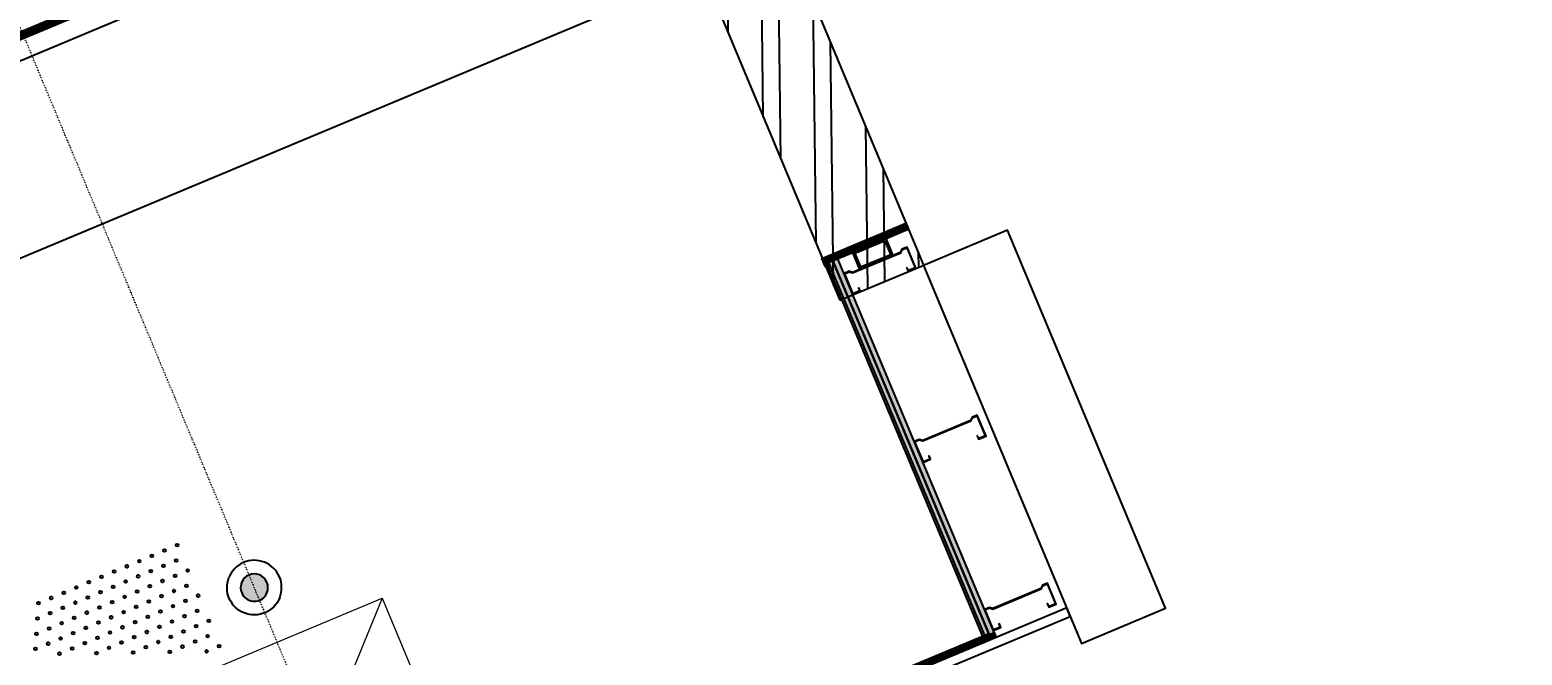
# Model space of a CAD drawing. Header units: millimetres. Extents: x 712803 to 922331, y -1382701 to -1225629.
# Drawn here: x 789080 to 792359, y -1314282 to -1312909 of the extents above; entities that cross this region are included whole.
import ezdxf

# ---------------------------------------------------------------- set-up
doc = ezdxf.new("R2010")
doc.units = ezdxf.units.MM
doc.header["$LTSCALE"] = 10
doc.header["$MEASUREMENT"] = 0
for name, pattern in [('ACAD_ISO07W100', [3, 0, -3]), ('CENTER', [50.8, 31.75, -6.35, 6.35, -6.35]), ('HIDDEN', [0.375, 0.25, -0.125])]:
    doc.linetypes.add(name, pattern=pattern)
for name, color, linetype in [('AM_8', 7, 'Continuous'), ('A—墙体', 8, 'Continuous'), ('HATCH', 8, 'Continuous'), ('I—平顶—分格线', 8, 'Continuous'), ('I—平顶—喷淋', 21, 'Continuous'), ('I—平顶—填充01(线状)', 8, 'Continuous'), ('I—平顶—检修口', 144, 'Continuous'), ('I—平顶—设备定位尺寸标注', 232, 'Continuous'), ('I—平顶—造型', 122, 'Continuous'), ('I—装饰—中粗', 4, 'Continuous'), ('I—装饰—中线', 70, 'Continuous'), ('I—装饰—填充03(灰度)', 250, 'Continuous'), ('I—装饰—尺寸标注', 232, 'Continuous'), ('I—装饰—细线', 144, 'Continuous'), ('TSC_lighting', 52, 'Continuous')]:
    doc.layers.add(name, color=color, linetype=linetype)
doc.styles.add('ARIAL', font='arial.ttf')
doc.dimstyles.new('XD30', dxfattribs={"dimscale": 30, "dimtxt": 2.5, "dimasz": 1, "dimexe": 1, "dimexo": 1, "dimgap": 0.8, "dimtad": 1, "dimdec": 0, "dimrnd": 5, "dimdsep": 46, "dimtxsty": 'ARIAL', "dimblk1": 'ARCHTICK', "dimblk2": 'ARCHTICK', "dimsah": 1, "dimcen": -0.9, "dimdle": 1, "dimclrd": 256, "dimclre": 256, "dimclrt": 40, "dimaunit": 1, "dimadec": 0, "dimazin": 0, "dimtfac": 0.35, "dimtdec": 0, "dimtix": 1, "dimtmove": 2, "dimatfit": 3, "dimldrblk": 'ARCHTICK', "dimfxl": 0, "dimtvp": 0.8, "dimtolj": 1, "dimtzin": 0, "dimarcsym": 0})

# ---------------------------------------------------------------- blocks, each defined once
blk = doc.blocks.new('_ArchTick')
at = {"color": 0, "linetype": 'ByBlock', "const_width": 0.15}
blk.add_lwpolyline([(-0.5, -0.5), (0.5, 0.5)], dxfattribs=at)
blk = doc.blocks.new('*D1586')
at = {"layer": 'Defpoints', "color": 0, "ltscale": 50, "transparency": 16777216}
for p in [(712802.6, -1325596.1, 277.1), (794966.1, -1327810.6, 276.8), (794557.8, -1327981.3)]:
    blk.add_point(p, dxfattribs=at)
at = {"layer": 'I—装饰—尺寸标注', "lineweight": -2, "ltscale": 50, "transparency": 16777216}
for p, q in [((781408, -1296915.4), (781574.1, -1296846)), ((781534.8, -1296829.9), (794569.3, -1328009)), ((794673.4, -1327932.9), (794530.1, -1327992.9))]:
    blk.add_line(p, q, dxfattribs=at)
at = {"layer": 'I—装饰—尺寸标注', "lineweight": -2, "ltscale": 50, "transparency": 16777216, "xscale": 30, "yscale": 30, "zscale": 30}
for p, rotation in [((781546.4, -1296857.5), 112.6875065896419), ((794557.8, -1327981.3), 292.6875065896419)]:
    blk.add_blockref('_ArchTick', p, dxfattribs=dict(at, rotation=rotation))
at = {"layer": 'I—装饰—尺寸标注', "color": 40, "ltscale": 50, "transparency": 16777216, "insert": (788109.6, -1312395.4), "char_height": 75, "attachment_point": 5, "rotation": 292.6875, "style": 'ARIAL'}
blk.add_mtext('\\A1;33735', dxfattribs=at)
blk = doc.blocks.new('上下喷1111')
h = blk.add_hatch(color=256)
h.dxf.hatch_style = 1
edge = h.paths.add_edge_path()
edge.add_arc((0, 0), 0.5, 0, 180)
edge.add_arc((0, 0), 0.5, 180, 360)
at = {"elevation": 0}
for points in [[(-1, 0, -1), (1, 0, 0.084041)], [(-1, 0, 1), (1, 0, -0.084041)]]:
    blk.add_lwpolyline(points, format="xyb", dxfattribs=at)
blk.add_lwpolyline([(0.5, 0, 1), (-0.5, 0, 1)], format="xyb", close=True, dxfattribs=at)
blk = doc.blocks.new('30-1')
at = {"layer": 'I—平顶—分格线'}
for centre in [(-350, -55.6), (-320, -55.6), (-290, -55.6), (-260, -55.6), (-230, -55.6), (-200, -55.6), (-170, -55.6), (-140, -55.6), (-110, -55.6), (-80, -55.6), (-50, -55.6), (-20, -55.6), (-365, -85.6), (-335, -85.6), (-305, -85.6), (-275, -85.6), (-245, -85.6), (-215, -85.6), (-185, -85.6), (-155, -85.6), (-125, -85.6), (-95, -85.6), (-65, -85.6), (-35, -85.6), (-380, -115.6), (-350, -115.6), (-320, -115.6), (-290, -115.6), (-260, -115.6), (-230, -115.6), (-200, -115.6), (-170, -115.6), (-140, -115.6), (-110, -115.6), (-80, -115.6), (-50, -115.6), (-20, -115.6), (-395, -145.6), (-365, -145.6), (-335, -145.6), (-305, -145.6), (-275, -145.6), (-245, -145.6), (-215, -145.6), (-185, -145.6), (-155, -145.6), (-125, -145.6), (-95, -145.6), (-65, -145.6), (-35, -145.6), (-350, -175.6), (-320, -175.6), (-290, -175.6), (-260, -175.6), (-230, -175.6), (-200, -175.6), (-170, -175.6), (-140, -175.6), (-110, -175.6), (-80, -175.6), (-50, -175.6), (-20, -175.6), (-275, -205.6), (-245, -205.6), (-215, -205.6), (-185, -205.6), (-155, -205.6), (-125, -205.6), (-95, -205.6), (-65, -205.6), (-35, -205.6), (-200, -235.6), (-170, -235.6), (-140, -235.6), (-110, -235.6), (-80, -235.6), (-50, -235.6), (-20, -235.6), (-125, -265.6), (-95, -265.6), (-65, -265.6), (-50, -295.6), (-35, -265.6), (-20, -295.6)]:
    blk.add_circle(centre, 3, dxfattribs=at)

msp = doc.modelspace()

# ---------------------------------------------------------------- hatches: boundary and pattern name
at = {"extrusion": (0.000109945, 4.5974e-05, 1)}
h = msp.add_hatch(dxfattribs=at)
h.set_pattern_fill('ANSI32', color=8, angle=-247.3056)
h.set_pattern_definition([(157.694395, (801492.862, -1325543.383), (-3.615182, -8.812269), []), (157.694395, (801491.13, -1325539.241), (-3.615182, -8.812269), [])])
h.paths.add_polyline_path([(790959.2, -1313372.5), (790892.8, -1313400.3), (790905.2, -1313429.8), (790971.6, -1313402)], flags=16)
h.paths.add_polyline_path([(790961.4, -1313367.3), (790887.6, -1313398.1), (790903, -1313435), (790976.8, -1313404.2)])
at = {"layer": 'AM_8', "extrusion": (0.000109945, 4.5974e-05, 1)}
h = msp.add_hatch(dxfattribs=at)
h.set_pattern_fill('CORK', color=8, angle=-157.3056)
h.set_pattern_definition([(202.6943953, (847260.954, -1451303.3342), (1.224965156, -2.929178275), []), (337.694395, (847258.877, -1451302.482), (3.4084277, 8.30829045), [4.49013, -4.49013]), (337.694395, (847258.145, -1451302.788), (3.4084277, 8.30829045), [4.49013, -4.49013]), (337.694395, (847257.412, -1451303.095), (3.4084277, 8.30829045), [4.49013, -4.49013])])
h.paths.add_polyline_path([(791198.5, -1314232.2), (791203.1, -1314243.3), (791010.8, -1314323.8), (791006.2, -1314312.7)])
at = {"layer": 'I—平顶—填充01(线状)'}
h = msp.add_hatch(dxfattribs=at)
h.set_pattern_fill('ANSI32', color=256, scale=300, angle=23)
h.set_pattern_definition([(90.69066, (779074.36, -1301389.27), (-112.4918, -1.3561), []), (90.69066, (779111.4, -1301351.33), (-112.4918, -1.3561), [])])
h.paths.add_polyline_path([(785452.9, -1315763.1), (785268.6, -1315840.2), (781331.2, -1306425.3), (781515.7, -1306348.2)])
h.paths.add_polyline_path([(790859.5, -1313502.7), (791044.2, -1313425.5), (787476.5, -1304892.6), (787292.9, -1304969.4)])
h.paths.add_polyline_path([(778886, -1300055.9), (778701.6, -1300133), (776757, -1295482), (776940.6, -1295405.2)])
at = {"layer": 'I—装饰—填充03(灰度)', "extrusion": (0.000109945, 4.5974e-05, 1)}
h = msp.add_hatch(dxfattribs=at)
h.set_pattern_fill('CORK', color=250, angle=-157.3056)
h.set_pattern_definition([(202.694395, (794158.0415, -1327752.9174), (1.22496516, -2.9291783), []), (337.694395, (794155.964, -1327752.065), (3.4084277, 8.3082905), [4.49013, -4.49013]), (337.694395, (794155.232, -1327752.3715), (3.4084277, 8.3082905), [4.49013, -4.49013]), (337.694395, (794154.5, -1327752.678), (3.4084277, 8.3082905), [4.49013, -4.49013])])
h.paths.add_polyline_path([(790993.5, -1313353.8), (791010.3, -1313346.8), (791005.7, -1313335.8), (790823, -1313412.1), (790827.6, -1313423.2), (790848.9, -1313414.3), (790944.4, -1313374.4), (790990.5, -1313355.1)])
h = msp.add_hatch(dxfattribs=at)
h.set_pattern_fill('AR-SAND', color=256, scale=0.1, angle=-247.3056)
h.set_pattern_definition([(150.194395, (786875.148, -1372487.2436), (-4.45347652, -2.0358486), [0, -3.8608, 0, -4.318, 0, -4.1275]), (120.194395, (786875.148, -1372487.2436), (-8.347587, 1.3815687), [0, -2.0828, 0, -3.4798, 0, -1.3335]), (80.194395, (786876.3534, -1372490.126), (-3.06503264, 7.29195958), [0, -1.27, 0, -4.572, 0, -5.969]), (70.194395, (786876.3534, -1372490.126), (-5.0026135, 6.1842908), [0, -0.635, 0, -2.9972, 0, -3.429])])
h.paths.add_polyline_path([(790835, -1313420.1), (791177.6, -1314239.4), (791186.8, -1314235.5), (790844.2, -1313416.3)])
h = msp.add_hatch(dxfattribs=at)
h.set_pattern_fill('ANSI38', color=256, angle=-247.3056)
h.set_pattern_definition([(157.694395, (801531.2256, -1325512.0058), (-1.20506065, -2.937423), []), (247.694395, (801531.2256, -1325512.0058), (0.5273017, -7.07990663), [7.9375, -4.7625])])
h.paths.add_polyline_path([(791187.4, -1314236.9), (791198.5, -1314232.2), (790855.3, -1313411.6), (790844.2, -1313416.3)])

# ---------------------------------------------------------------- linework, layer by layer
at = {"color": 4, "extrusion": (0.000109945, 4.5974e-05, 1), "elevation": 26.2}
msp.add_lwpolyline([(791186.8, -1314235.5), (790993.1, -1314316.5), (791089.6, -1314547.2), (791108, -1314539.4), (791116.3, -1314559.3), (791117.7, -1314558.7), (791108.8, -1314537.5), (791090.4, -1314545.2), (790995.1, -1314317.3), (791187.4, -1314236.9)], close=True, dxfattribs=at)
at = {"layer": 'A—墙体', "extrusion": (0.000109945, 4.5974e-05, 1), "elevation": 26.2}
msp.add_lwpolyline([(791043.5, -1313426.2), (791390.7, -1314256.5), (791575.2, -1314179.3), (791228, -1313349)], close=True, dxfattribs=at)
at = {"layer": 'HATCH', "color": 3, "extrusion": (0.000109945, 4.5974e-05, 1), "elevation": 26.2}
msp.add_lwpolyline([(791010.8, -1314323.8), (791006.2, -1314312.7), (791198.5, -1314232.3), (791203.1, -1314243.4)], close=True, dxfattribs=at)
at = {"layer": 'I—平顶—检修口', "linetype": 'Continuous', "lineweight": 0}
msp.add_line((789854.2, -1314157.4), (789585.7, -1314811.5), dxfattribs=at)
msp.add_lwpolyline([(789392.8, -1314350.2), (789854.2, -1314157.4), (790047, -1314618.7), (789585.7, -1314811.5)], close=True, dxfattribs=at)
at = {"layer": 'I—平顶—设备定位尺寸标注', "color": 8, "linetype": 'ACAD_ISO07W100', "ltscale": 0.02}
msp.add_lwpolyline([(789759.9, -1314580.2), (781660.8, -1295208.4)], dxfattribs=at)
at = {"layer": 'I—平顶—造型'}
msp.add_line((785153, -1315043.1), (790558.6, -1312783.1), dxfattribs=at)
at = {"layer": 'I—平顶—造型', "elevation": 0}
msp.add_lwpolyline([(779518.5, -1287490.8), (780477.3, -1289784.1), (777188.5, -1294183.6), (785642.7, -1314404.8), (789757.5, -1312684.4), (782447.6, -1295200.2), (786594.2, -1289652.2), (797039.4, -1285285.3), (797689.7, -1283700.4), (807516.1, -1279592.1), (808969.9, -1280188.7), (809717.1, -1279876.4), (808097.1, -1276001.5), (794889.2, -1281523.5), (793312.7, -1280876.5)], dxfattribs=at)
at = {"layer": 'I—平顶—造型'}
msp.add_lwpolyline([(790859.5, -1313502.7), (791044.2, -1313425.5), (787474, -1304886.8), (787290.5, -1304963.5)], close=True, dxfattribs=at)
at = {"layer": 'I—装饰—中粗', "extrusion": (0.000109945, 4.5974e-05, 1)}
msp.add_line((790832.7, -1313427.6, -0.3), (791173, -1314241.3, -0.3), dxfattribs=at)
at = {"layer": 'I—装饰—中粗', "extrusion": (0.000109945, 4.5974e-05, 1), "elevation": 26.2}
msp.add_lwpolyline([(791005.7, -1313335.8), (790823, -1313412.1), (790829.2, -1313426.9), (790834.7, -1313424.6), (790835.5, -1313426.5), (790828.1, -1313429.5), (790820.4, -1313411.1), (791004.9, -1313333.9)], dxfattribs=at)
at = {"layer": 'I—装饰—中线', "extrusion": (0.000109945, 4.5974e-05, 1), "elevation": 26.2}
for points in [[(790992.5, -1313354.3), (791010.3, -1313346.8), (791005.7, -1313335.8), (790823, -1313412.1), (790827.6, -1313423.2), (790848.9, -1313414.3), (790944.4, -1313374.4), (790990.5, -1313355.1)], [(791187.4, -1314236.9), (791198.5, -1314232.2), (790855.3, -1313411.6), (790844.2, -1313416.3)]]:
    msp.add_lwpolyline(points, close=True, dxfattribs=at)
at = {"layer": 'I—装饰—中线', "color": 1, "linetype": 'HIDDEN', "extrusion": (0.000109945, 4.5974e-05, 1), "const_width": 1.5, "elevation": 26.2}
msp.add_lwpolyline([(791187.4, -1314236.9), (790844.1, -1313416.3)], dxfattribs=at)
at = {"layer": 'I—装饰—填充03(灰度)', "extrusion": (0.000109945, 4.5974e-05, 1), "elevation": 26.2}
msp.add_lwpolyline([(790835, -1313420.1), (791177.6, -1314239.4), (791186.8, -1314235.5), (790844.2, -1313416.3)], close=True, dxfattribs=at)
at = {"layer": 'I—装饰—细线', "extrusion": (0.000109945, 4.5974e-05, 1), "elevation": 26.2}
msp.add_lwpolyline([(790961.4, -1313367.3), (790887.6, -1313398.1), (790903, -1313435), (790976.8, -1313404.2), (790961.4, -1313367.3)], dxfattribs=at)
for points in [[(790959.2, -1313372.5), (790892.8, -1313400.3), (790905.2, -1313429.8), (790971.6, -1313402)], [(791007.9, -1313431.3), (791006.8, -1313431.8), (791009.9, -1313439.1), (791026.5, -1313432.2), (791007.2, -1313386.1), (790996.1, -1313390.7), (790992.5, -1313397.6), (790887.3, -1313441.6), (790879.9, -1313439.3), (790868.8, -1313443.9), (790888.1, -1313490.1), (790904.7, -1313483.1), (790901.6, -1313475.7), (790900.5, -1313476.2), (790900.5, -1313476.2), (790900.5, -1313476.2), (790903.1, -1313482.5), (790888.7, -1313488.5), (790870.4, -1313444.6), (790879.9, -1313440.6), (790887.4, -1313442.9), (790993.4, -1313398.6), (790997, -1313391.6), (791006.5, -1313387.6), (791024.9, -1313431.5), (791010.5, -1313437.6), (791007.9, -1313431.3), (791007.9, -1313431.3)], [(791162.2, -1313800.3), (791161.1, -1313800.8), (791164.2, -1313808.2), (791180.8, -1313801.2), (791161.5, -1313755.1), (791150.4, -1313759.7), (791146.8, -1313766.6), (791041.7, -1313810.6), (791034.2, -1313808.3), (791023.1, -1313813), (791042.4, -1313859.1), (791059, -1313852.1), (791055.9, -1313844.8), (791054.8, -1313845.2), (791054.8, -1313845.2), (791054.8, -1313845.2), (791057.4, -1313851.5), (791043.1, -1313857.5), (791024.7, -1313813.6), (791034.2, -1313809.6), (791041.7, -1313811.9), (791147.7, -1313767.6), (791151.3, -1313760.7), (791160.9, -1313756.7), (791179.2, -1313800.6), (791164.8, -1313806.6), (791162.2, -1313800.3), (791162.2, -1313800.3)], [(791316.5, -1314169.4), (791315.4, -1314169.8), (791318.5, -1314177.2), (791335.1, -1314170.2), (791315.8, -1314124.1), (791304.8, -1314128.8), (791301.2, -1314135.7), (791196, -1314179.7), (791188.5, -1314177.4), (791177.4, -1314182), (791196.7, -1314228.1), (791213.3, -1314221.2), (791210.3, -1314213.8), (791209.1, -1314214.3), (791209.1, -1314214.3), (791209.1, -1314214.3), (791211.8, -1314220.5), (791197.4, -1314226.6), (791179, -1314182.6), (791188.6, -1314178.6), (791196, -1314180.9), (791302, -1314136.6), (791305.6, -1314129.7), (791315.2, -1314125.7), (791333.5, -1314169.6), (791319.2, -1314175.6), (791316.5, -1314169.4), (791316.5, -1314169.4)], [(791047.7, -1314308.3), (791055.4, -1314326.8), (791365.8, -1314197), (791358.1, -1314178.5)]]:
    msp.add_lwpolyline(points, close=True, dxfattribs=at)
at = {"layer": 'TSC_lighting', "linetype": 'CENTER', "ltscale": 0.01, "const_width": 20, "elevation": 0}
msp.add_lwpolyline([(791064.2, -1275701.3), (793237.8, -1280899.8), (794889.4, -1281577.6), (808070.2, -1276066.9), (809651.7, -1279849.5), (808969.7, -1280134.6), (807516, -1279538), (797651.3, -1283662.3), (797001, -1285247.1), (786562.3, -1289611.3), (782390.5, -1295193.1), (789692.1, -1312657.6), (785669.5, -1314339.4), (777245.6, -1294190.6), (780534.4, -1289791.2), (779564.6, -1287471.5)], dxfattribs=at)

# ---------------------------------------------------------------- block references
at = {"layer": 'I—平顶—分格线', "extrusion": (0.000109945, 4.5974e-05, 1), "rotation": 22.69420997310895}
msp.add_blockref('30-1', (789400.7, -1313981.9, 26.2), dxfattribs=at)
at = {"layer": 'I—平顶—喷淋', "extrusion": (0.000109946, 4.59592e-05, 1), "xscale": 60.0000000000008, "yscale": 60.0000000000008, "zscale": 60.0000000000008, "rotation": 158.1453511704839}
msp.add_blockref('上下喷1111', (789573.3, -1314133.9, 26.4), dxfattribs=at)

# ---------------------------------------------------------------- dimensions: what is measured, and where the dimension line sits
at = {"layer": 'I—装饰—尺寸标注', "color": 6, "ltscale": 50}
dim = msp.add_linear_dim(base=(794557.8, -1327981.3, -277.1), p1=(712802.6, -1325596.1), p2=(794966.1, -1327810.6, -0.3), angle=292.6875, dimstyle='XD30', dxfattribs=at)
dim.commit()
dim.dimension.update_dxf_attribs({"geometry": '*D1586', "text_midpoint": (788109.6, -1312395.4, -277.1)})

doc.saveas('drawing.dxf')
